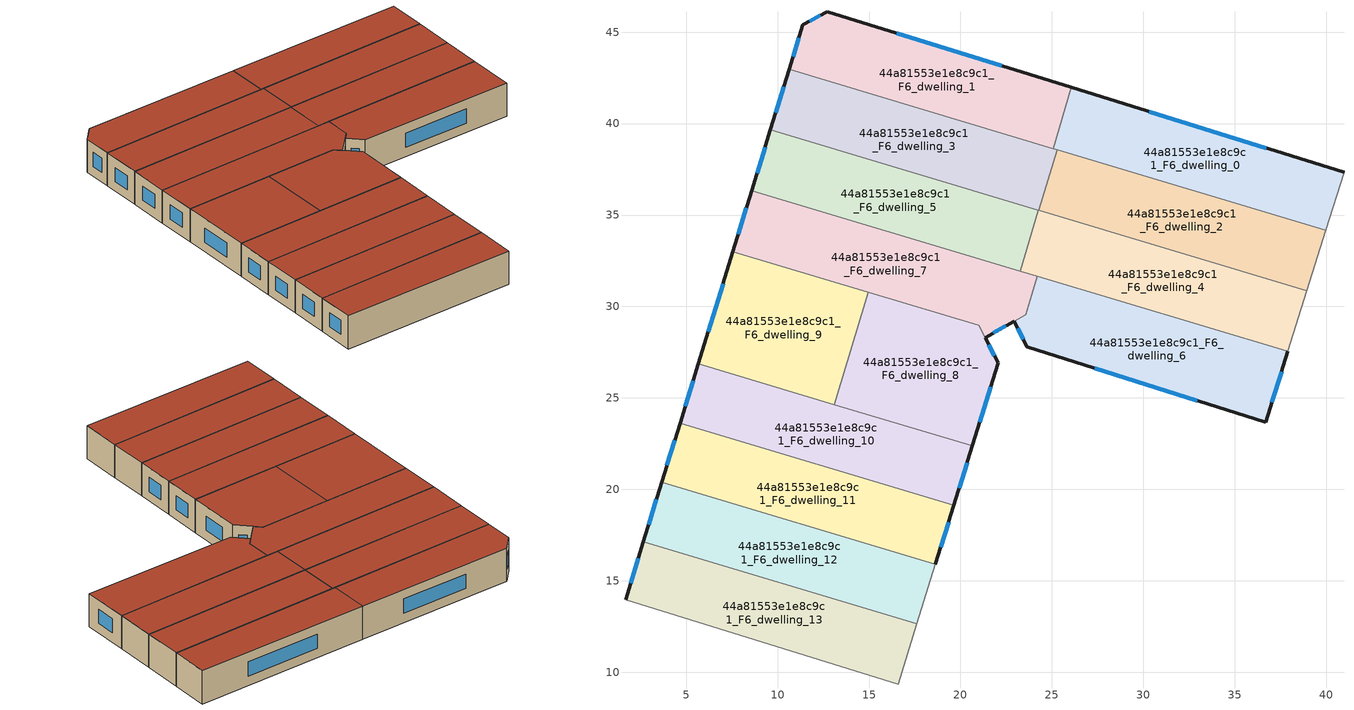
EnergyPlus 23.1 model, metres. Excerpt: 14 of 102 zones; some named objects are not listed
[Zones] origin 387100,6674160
44a81553e1e8c9c1_F6_dwelling_0
 floor to 44a81553e1e8c9c1_F5_dwelling_0 (EU_floor_Construction): 40.97,37.34 39.98,34.17 25.06,38.64 26.06,41.97 z18
 wall outside (EU_wall_Construction): 40.97,37.34 26.06,41.97 z18:21
 wall adiabatic (EU_wall_Construction): 39.98,34.17 40.97,37.34 z18:21
 wall to 44a81553e1e8c9c1_F6_dwelling_1 (EU_wall_Construction): 26.06,41.97 25.06,38.64 z18:21
 wall to 44a81553e1e8c9c1_F6_dwelling_2 (EU_wall_Construction): 25.29,38.57 39.98,34.17 z18:21
 wall to 44a81553e1e8c9c1_F6_dwelling_3 (EU_wall_Construction): 25.06,38.64 25.29,38.57 z18:21
 window (EU_Window_Construction): 36.71,38.66 30.32,40.65 z18.86:20.14
 roof outside (EU_roof_Construction): 39.98,34.17 40.97,37.34 26.06,41.97 25.06,38.64 z21
44a81553e1e8c9c1_F6_dwelling_1
 floor to 44a81553e1e8c9c1_F5_dwelling_1 (EU_floor_Construction): 26.06,41.97 25.06,38.64 10.63,42.96 11.38,45.39 12.71,46.13 z18
 wall outside (EU_wall_Construction): 26.06,41.97 12.71,46.13 11.38,45.39 10.63,42.96 z18:21
 wall to 44a81553e1e8c9c1_F6_dwelling_3 (EU_wall_Construction): 10.63,42.96 25.06,38.64 z18:21
 window (EU_Window_Construction): 12.33,45.92 11.76,45.6 / 22.25,43.16 16.52,44.94 / 11.16,44.7 10.84,43.66 z18.86:20.14
 roof outside (EU_roof_Construction): 25.06,38.64 26.06,41.97 12.71,46.13 11.38,45.39 10.63,42.96 z21
44a81553e1e8c9c1_F6_dwelling_10
 floor to 44a81553e1e8c9c1_F5_dwelling_10 (EU_floor_Construction): 20.65,22.37 19.64,19.13 4.66,23.62 5.66,26.87 z18
 wall outside (EU_wall_Construction): 19.64,19.13 20.65,22.37 / 5.66,26.87 4.66,23.62 z18:21
 wall to 44a81553e1e8c9c1_F6_dwelling_11 (EU_wall_Construction): 4.66,23.62 19.64,19.13 z18:21
 wall to 44a81553e1e8c9c1_F6_dwelling_8 (EU_wall_Construction): 20.65,22.37 13.11,24.63 z18:21
 wall to 44a81553e1e8c9c1_F6_dwelling_9 (EU_wall_Construction): 13.1,24.63 5.66,26.87 z18:21
 window (EU_Window_Construction): 19.93,20.06 20.36,21.45 / 5.38,25.94 4.95,24.55 z18.86:20.14
 roof outside (EU_roof_Construction): 19.64,19.13 20.65,22.37 5.66,26.87 4.66,23.62 z21
44a81553e1e8c9c1_F6_dwelling_11
 floor to 44a81553e1e8c9c1_F5_dwelling_11 (EU_floor_Construction): 19.64,19.13 18.63,15.89 3.66,20.38 4.66,23.62 z18
 wall outside (EU_wall_Construction): 18.63,15.89 19.64,19.13 / 4.66,23.62 3.66,20.38 z18:21
 wall to 44a81553e1e8c9c1_F6_dwelling_12 (EU_wall_Construction): 3.66,20.38 18.63,15.89 z18:21
 window (EU_Window_Construction): 18.92,16.82 19.35,18.21 / 4.37,22.7 3.94,21.3 z18.86:20.14
 roof outside (EU_roof_Construction): 18.63,15.89 19.64,19.13 4.66,23.62 3.66,20.38 z21
44a81553e1e8c9c1_F6_dwelling_12
 floor to 44a81553e1e8c9c1_F5_dwelling_12 (EU_floor_Construction): 18.63,15.89 17.62,12.65 2.66,17.13 3.66,20.38 z18
 wall outside (EU_wall_Construction): 3.66,20.38 2.66,17.13 z18:21
 wall adiabatic (EU_wall_Construction): 17.62,12.65 18.63,15.89 z18:21
 wall to 44a81553e1e8c9c1_F6_dwelling_13 (EU_wall_Construction): 2.66,17.13 17.62,12.65 z18:21
 window (EU_Window_Construction): 3.37,19.45 2.94,18.06 z18.86:20.14
 roof outside (EU_roof_Construction): 17.62,12.65 18.63,15.89 3.66,20.38 2.66,17.13 z21
44a81553e1e8c9c1_F6_dwelling_13
 floor to 44a81553e1e8c9c1_F5_dwelling_13 (EU_floor_Construction): 17.62,12.65 16.59,9.33 1.68,13.96 2.66,17.13 z18
 wall outside (EU_wall_Construction): 2.66,17.13 1.68,13.96 z18:21
 wall adiabatic (EU_wall_Construction): 1.68,13.96 16.59,9.33 17.62,12.65 z18:21
 window (EU_Window_Construction): 2.38,16.23 1.96,14.87 z18.86:20.14
 roof outside (EU_roof_Construction): 16.59,9.33 17.62,12.65 2.66,17.13 1.68,13.96 z21
44a81553e1e8c9c1_F6_dwelling_2
 floor to 44a81553e1e8c9c1_F5_dwelling_2 (EU_floor_Construction): 39.98,34.17 38.94,30.86 24.29,35.25 25.29,38.57 z18
 wall adiabatic (EU_wall_Construction): 38.94,30.86 39.98,34.17 z18:21
 wall to 44a81553e1e8c9c1_F6_dwelling_3 (EU_wall_Construction): 25.29,38.57 24.29,35.25 z18:21
 wall to 44a81553e1e8c9c1_F6_dwelling_4 (EU_wall_Construction): 24.29,35.25 38.94,30.86 z18:21
 roof outside (EU_roof_Construction): 38.94,30.86 39.98,34.17 25.29,38.57 24.29,35.25 z21
44a81553e1e8c9c1_F6_dwelling_3
 floor to 44a81553e1e8c9c1_F5_dwelling_3 (EU_floor_Construction): 25.29,38.57 24.29,35.25 9.61,39.65 10.63,42.96 z18
 wall outside (EU_wall_Construction): 10.63,42.96 9.61,39.65 z18:21
 wall to 44a81553e1e8c9c1_F6_dwelling_5 (EU_wall_Construction): 9.61,39.65 24.26,35.26 z18:21
 wall to 44a81553e1e8c9c1_F6_dwelling_4 (EU_wall_Construction): 24.26,35.26 24.29,35.25 z18:21
 window (EU_Window_Construction): 10.34,42.02 9.9,40.6 z18.86:20.14
 roof outside (EU_roof_Construction): 24.29,35.25 25.29,38.57 10.63,42.96 9.61,39.65 z21
44a81553e1e8c9c1_F6_dwelling_4
 floor to 44a81553e1e8c9c1_F5_dwelling_4 (EU_floor_Construction): 38.94,30.86 37.91,27.55 23.26,31.94 24.26,35.26 z18
 wall adiabatic (EU_wall_Construction): 37.91,27.55 38.94,30.86 z18:21
 wall to 44a81553e1e8c9c1_F6_dwelling_5 (EU_wall_Construction): 24.26,35.26 23.26,31.94 z18:21
 wall to 44a81553e1e8c9c1_F6_dwelling_6 (EU_wall_Construction): 24.21,31.65 37.91,27.55 z18:21
 wall to 44a81553e1e8c9c1_F6_dwelling_7 (EU_wall_Construction): 23.26,31.94 24.21,31.65 z18:21
 roof outside (EU_roof_Construction): 37.91,27.55 38.94,30.86 24.26,35.26 23.26,31.94 z21
44a81553e1e8c9c1_F6_dwelling_5
 floor to 44a81553e1e8c9c1_F5_dwelling_5 (EU_floor_Construction): 24.26,35.26 23.26,31.94 8.58,36.34 9.61,39.65 z18
 wall outside (EU_wall_Construction): 9.61,39.65 8.58,36.34 z18:21
 wall to 44a81553e1e8c9c1_F6_dwelling_7 (EU_wall_Construction): 8.58,36.34 23.26,31.94 z18:21
 window (EU_Window_Construction): 9.31,38.7 8.88,37.28 z18.86:20.14
 roof outside (EU_roof_Construction): 23.26,31.94 24.26,35.26 9.61,39.65 8.58,36.34 z21
44a81553e1e8c9c1_F6_dwelling_6
 floor to 44a81553e1e8c9c1_F5_dwelling_6 (EU_floor_Construction): 37.91,27.55 36.68,23.66 23.61,27.81 22.94,29.19 23.58,29.55 24.21,31.65 z18
 wall outside (EU_wall_Construction): 22.94,29.19 23.61,27.81 36.68,23.66 37.91,27.55 z18:21
 wall to 44a81553e1e8c9c1_F6_dwelling_7 (EU_wall_Construction): 24.21,31.65 23.91,30.64 23.58,29.55 22.94,29.19 z18:21
 window (EU_Window_Construction): 27.35,26.62 32.95,24.84 / 23.13,28.8 23.42,28.2 / 37.03,24.77 37.56,26.44 z18.86:20.14
 roof outside (EU_roof_Construction): 36.68,23.66 37.91,27.55 24.21,31.65 23.58,29.55 22.94,29.19 23.61,27.81 z21
44a81553e1e8c9c1_F6_dwelling_7
 floor to 44a81553e1e8c9c1_F5_dwelling_7 (EU_floor_Construction): 24.21,31.65 23.58,29.55 21.34,28.3 20.99,28.98 7.55,33 8.58,36.34 z18
 wall outside (EU_wall_Construction): 21.34,28.3 22.94,29.19 / 8.58,36.34 7.55,33 z18:21
 wall to 44a81553e1e8c9c1_F6_dwelling_8 (EU_wall_Construction): 14.95,30.79 20.99,28.98 21.34,28.3 z18:21
 wall to 44a81553e1e8c9c1_F6_dwelling_9 (EU_wall_Construction): 7.55,33 14.95,30.79 z18:21
 window (EU_Window_Construction): 21.8,28.55 22.48,28.93 / 8.29,35.38 7.85,33.96 z18.86:20.14
 roof outside (EU_roof_Construction): 23.58,29.55 24.21,31.65 8.58,36.34 7.55,33 20.99,28.98 21.34,28.3 z21
44a81553e1e8c9c1_F6_dwelling_8
 floor to 44a81553e1e8c9c1_F5_dwelling_8 (EU_floor_Construction): 20.99,28.98 21.35,28.29 22.07,26.91 20.65,22.37 13.1,24.63 14.95,30.79 z18
 wall outside (EU_wall_Construction): 20.65,22.37 22.07,26.91 21.35,28.29 z18:21
 wall to 44a81553e1e8c9c1_F6_dwelling_9 (EU_wall_Construction): 14.95,30.79 13.1,24.63 z18:21
 window (EU_Window_Construction): 21.86,27.31 21.55,27.9 / 21.05,23.67 21.66,25.62 z18.86:20.14
 roof outside (EU_roof_Construction): 20.65,22.37 22.07,26.91 21.35,28.29 20.99,28.98 14.95,30.79 13.1,24.63 z21
44a81553e1e8c9c1_F6_dwelling_9
 floor to 44a81553e1e8c9c1_F5_dwelling_9 (EU_floor_Construction): 14.95,30.79 13.1,24.63 5.66,26.87 7.55,33 z18
 wall outside (EU_wall_Construction): 7.55,33 5.66,26.87 z18:21
 window (EU_Window_Construction): 7.01,31.25 6.2,28.62 z18.86:20.14
 roof outside (EU_roof_Construction): 13.1,24.63 14.95,30.79 7.55,33 5.66,26.87 z21
[Building]
EU S2 Campaign: North Axis=0; Terrain=City; Solar Distribution=FullExterior
[Site:Location]
Helsinki-Vantaa.AP: Latitude=60.317; Longitude=24.963; Time Zone=2; Elevation=54.6
[SizingPeriod:WeatherFileDays]
AnnualSizingPeriod: Begin Month=1; Begin Day of Month=1; End Month=12; End Day of Month=31; Day of Week for Start Day=Monday; Use Weather File Daylight Saving Period=No; Use Weather File Rain and Snow Indicators=No
[MATERIAL]
EU_InternalMass_Material: Roughness=MediumRough; Thickness=0.1; Conductivity=1; Density=1800; Specific Heat=900; Thermal Absorptance=0.9; Solar Absorptance=0.7; Visible Absorptance=0.7
[MATERIAL:NOMASS] Roughness=MediumRough; Thermal Absorptance=0.9; Solar Absorptance=0.7; Visible Absorptance=0.7
Name | Thermal Resistance
EU_wall_NoMass | 1.10183
EU_roof_NoMass; EU_floor_NoMass | 1.70606
[WINDOWMATERIAL:SIMPLEGLAZINGSYSTEM]
EU_Window_SimpleGlazing: UFactor=3.11035; Solar Heat Gain Coefficient=0.8; Visible Transmittance=0.8
[CONSTRUCTION]
EU_wall_Construction: EU_wall_NoMass
EU_roof_Construction: EU_roof_NoMass
EU_floor_Construction: EU_floor_NoMass
EU_Window_Construction: EU_Window_SimpleGlazing
EU_InternalMass_Construction: EU_InternalMass_Material
[ZONE] Type=1; Multiplier=1; Ceiling Height=autocalculate; Floor Area=autocalculate; Part of Total Floor Area=Yes
Name | Volume
44a81553e1e8c9c1_F6_dwelling_0 | 159.245
44a81553e1e8c9c1_F6_dwelling_1 | 159.239
44a81553e1e8c9c1_F6_dwelling_10 | 159.246
44a81553e1e8c9c1_F6_dwelling_11 | 159.251
44a81553e1e8c9c1_F6_dwelling_12 | 159.237
44a81553e1e8c9c1_F6_dwelling_13 | 159.256
44a81553e1e8c9c1_F6_dwelling_2; 44a81553e1e8c9c1_F6_dwelling_4 | 159.26
44a81553e1e8c9c1_F6_dwelling_3 | 159.241
44a81553e1e8c9c1_F6_dwelling_5 | 159.276
44a81553e1e8c9c1_F6_dwelling_6 | 170.054
44a81553e1e8c9c1_F6_dwelling_7 | 169.271
44a81553e1e8c9c1_F6_dwelling_8 | 148.372
44a81553e1e8c9c1_F6_dwelling_9 | 149.271
[INTERNALMASS] Construction=EU_InternalMass_Construction
Name | Zone or ZoneList | Surface Area
44a81553e1e8c9c1_F6_dwelling_0_EU_InternalMass | 44a81553e1e8c9c1_F6_dwelling_0 | 53.0817
44a81553e1e8c9c1_F6_dwelling_1_EU_InternalMass | 44a81553e1e8c9c1_F6_dwelling_1 | 53.0797
44a81553e1e8c9c1_F6_dwelling_2_EU_InternalMass | 44a81553e1e8c9c1_F6_dwelling_2 | 53.0861
44a81553e1e8c9c1_F6_dwelling_3_EU_InternalMass | 44a81553e1e8c9c1_F6_dwelling_3 | 53.0803
44a81553e1e8c9c1_F6_dwelling_4_EU_InternalMass | 44a81553e1e8c9c1_F6_dwelling_4 | 53.0855
44a81553e1e8c9c1_F6_dwelling_5_EU_InternalMass | 44a81553e1e8c9c1_F6_dwelling_5 | 53.0928
44a81553e1e8c9c1_F6_dwelling_6_EU_InternalMass | 44a81553e1e8c9c1_F6_dwelling_6 | 56.6834
44a81553e1e8c9c1_F6_dwelling_7_EU_InternalMass | 44a81553e1e8c9c1_F6_dwelling_7 | 56.4242
44a81553e1e8c9c1_F6_dwelling_8_EU_InternalMass | 44a81553e1e8c9c1_F6_dwelling_8 | 49.463
44a81553e1e8c9c1_F6_dwelling_9_EU_InternalMass | 44a81553e1e8c9c1_F6_dwelling_9 | 49.7563
44a81553e1e8c9c1_F6_dwelling_10_EU_InternalMass | 44a81553e1e8c9c1_F6_dwelling_10 | 53.0821
44a81553e1e8c9c1_F6_dwelling_11_EU_InternalMass | 44a81553e1e8c9c1_F6_dwelling_11 | 53.0837
44a81553e1e8c9c1_F6_dwelling_12_EU_InternalMass | 44a81553e1e8c9c1_F6_dwelling_12 | 53.0789
44a81553e1e8c9c1_F6_dwelling_13_EU_InternalMass | 44a81553e1e8c9c1_F6_dwelling_13 | 53.0852
[OTHEREQUIPMENT] Fuel Type=Electricity; Design Level Calculation Method=Watts/Area; Power per Zone Floor Area=1; Fraction Latent=0; Fraction Radiant=0; Fraction Lost=0; Carbon Dioxide Generation Rate=0; EndUse Subcategory=EU_Step8_InternalGains
Name | Zone or ZoneList or Space or SpaceList | Schedule
EU_Step8_InternalGain_44a81553e1e8c9c1_F6_dwelling_0_f000 | 44a81553e1e8c9c1_F6_dwelling_0 | EU_Step8_GainSchedule_44a81553e1e8c9c1_F6_dwelling_0_f000
EU_Step8_InternalGain_44a81553e1e8c9c1_F6_dwelling_1_f000 | 44a81553e1e8c9c1_F6_dwelling_1 | EU_Step8_GainSchedule_44a81553e1e8c9c1_F6_dwelling_1_f000
EU_Step8_InternalGain_44a81553e1e8c9c1_F6_dwelling_2_f000 | 44a81553e1e8c9c1_F6_dwelling_2 | EU_Step8_GainSchedule_44a81553e1e8c9c1_F6_dwelling_2_f000
EU_Step8_InternalGain_44a81553e1e8c9c1_F6_dwelling_3_f000 | 44a81553e1e8c9c1_F6_dwelling_3 | EU_Step8_GainSchedule_44a81553e1e8c9c1_F6_dwelling_3_f000
EU_Step8_InternalGain_44a81553e1e8c9c1_F6_dwelling_4_f000 | 44a81553e1e8c9c1_F6_dwelling_4 | EU_Step8_GainSchedule_44a81553e1e8c9c1_F6_dwelling_4_f000
EU_Step8_InternalGain_44a81553e1e8c9c1_F6_dwelling_5_f000 | 44a81553e1e8c9c1_F6_dwelling_5 | EU_Step8_GainSchedule_44a81553e1e8c9c1_F6_dwelling_5_f000
EU_Step8_InternalGain_44a81553e1e8c9c1_F6_dwelling_6_f000 | 44a81553e1e8c9c1_F6_dwelling_6 | EU_Step8_GainSchedule_44a81553e1e8c9c1_F6_dwelling_6_f000
EU_Step8_InternalGain_44a81553e1e8c9c1_F6_dwelling_7_f000 | 44a81553e1e8c9c1_F6_dwelling_7 | EU_Step8_GainSchedule_44a81553e1e8c9c1_F6_dwelling_7_f000
EU_Step8_InternalGain_44a81553e1e8c9c1_F6_dwelling_8_f000 | 44a81553e1e8c9c1_F6_dwelling_8 | EU_Step8_GainSchedule_44a81553e1e8c9c1_F6_dwelling_8_f000
EU_Step8_InternalGain_44a81553e1e8c9c1_F6_dwelling_9_f000 | 44a81553e1e8c9c1_F6_dwelling_9 | EU_Step8_GainSchedule_44a81553e1e8c9c1_F6_dwelling_9_f000
EU_Step8_InternalGain_44a81553e1e8c9c1_F6_dwelling_10_f000 | 44a81553e1e8c9c1_F6_dwelling_10 | EU_Step8_GainSchedule_44a81553e1e8c9c1_F6_dwelling_10_f000
EU_Step8_InternalGain_44a81553e1e8c9c1_F6_dwelling_11_f000 | 44a81553e1e8c9c1_F6_dwelling_11 | EU_Step8_GainSchedule_44a81553e1e8c9c1_F6_dwelling_11_f000
EU_Step8_InternalGain_44a81553e1e8c9c1_F6_dwelling_12_f000 | 44a81553e1e8c9c1_F6_dwelling_12 | EU_Step8_GainSchedule_44a81553e1e8c9c1_F6_dwelling_12_f000
EU_Step8_InternalGain_44a81553e1e8c9c1_F6_dwelling_13_f000 | 44a81553e1e8c9c1_F6_dwelling_13 | EU_Step8_GainSchedule_44a81553e1e8c9c1_F6_dwelling_13_f000
[ZONEVENTILATION:DESIGNFLOWRATE] Schedule=EU_AlwaysOn; Design Flow Rate Calculation Method=AirChanges/Hour; Air Changes per Hour=0.756316; Ventilation Type=Natural; Fan Pressure Rise=0; Fan Total Efficiency=1; Constant Term Coefficient=1; Temperature Term Coefficient=0; Velocity Term Coefficient=0; Velocity Squared Term Coefficient=0; Minimum Indoor Temperature=-100; Maximum Indoor Temperature=100; Delta Temperature=-100; Minimum Outdoor Temperature=-100; Maximum Outdoor Temperature=100; Maximum Wind Speed=40
Name | Zone or ZoneList or Space or SpaceList
EU_ConstantAir_44a81553e1e8c9c1_F6_dwelling_0 | 44a81553e1e8c9c1_F6_dwelling_0
EU_ConstantAir_44a81553e1e8c9c1_F6_dwelling_1 | 44a81553e1e8c9c1_F6_dwelling_1
EU_ConstantAir_44a81553e1e8c9c1_F6_dwelling_2 | 44a81553e1e8c9c1_F6_dwelling_2
EU_ConstantAir_44a81553e1e8c9c1_F6_dwelling_3 | 44a81553e1e8c9c1_F6_dwelling_3
EU_ConstantAir_44a81553e1e8c9c1_F6_dwelling_4 | 44a81553e1e8c9c1_F6_dwelling_4
EU_ConstantAir_44a81553e1e8c9c1_F6_dwelling_5 | 44a81553e1e8c9c1_F6_dwelling_5
EU_ConstantAir_44a81553e1e8c9c1_F6_dwelling_6 | 44a81553e1e8c9c1_F6_dwelling_6
EU_ConstantAir_44a81553e1e8c9c1_F6_dwelling_7 | 44a81553e1e8c9c1_F6_dwelling_7
EU_ConstantAir_44a81553e1e8c9c1_F6_dwelling_8 | 44a81553e1e8c9c1_F6_dwelling_8
EU_ConstantAir_44a81553e1e8c9c1_F6_dwelling_9 | 44a81553e1e8c9c1_F6_dwelling_9
EU_ConstantAir_44a81553e1e8c9c1_F6_dwelling_10 | 44a81553e1e8c9c1_F6_dwelling_10
EU_ConstantAir_44a81553e1e8c9c1_F6_dwelling_11 | 44a81553e1e8c9c1_F6_dwelling_11
EU_ConstantAir_44a81553e1e8c9c1_F6_dwelling_12 | 44a81553e1e8c9c1_F6_dwelling_12
EU_ConstantAir_44a81553e1e8c9c1_F6_dwelling_13 | 44a81553e1e8c9c1_F6_dwelling_13
[HVACTEMPLATE:ZONE:IDEALLOADSAIRSYSTEM] System Availability Schedule=EU_AlwaysOn; Maximum Heating Supply Air Temperature=50; Minimum Cooling Supply Air Temperature=13; Maximum Heating Supply Air Humidity Ratio=0.0156; Minimum Cooling Supply Air Humidity Ratio=0.0077; Heating Limit=NoLimit; Cooling Limit=NoLimit; Heating Availability Schedule=EU_AlwaysOn; Cooling Availability Schedule=EU_CoolingOff; Dehumidification Control Type=ConstantSensibleHeatRatio; Cooling Sensible Heat Ratio=0.7; Dehumidification Setpoint=60; Humidification Control Type=None; Humidification Setpoint=30; Outdoor Air Method=None; Outdoor Air Flow Rate per Person=0.00944; Outdoor Air Flow Rate per Zone Floor Area=0; Outdoor Air Flow Rate per Zone=0; Demand Controlled Ventilation Type=None; Outdoor Air Economizer Type=NoEconomizer; Heat Recovery Type=None; Sensible Heat Recovery Effectiveness=0.7; Latent Heat Recovery Effectiveness=0.65
Name | Template Thermostat
44a81553e1e8c9c1_F6_dwelling_0 | EU_HeatOnly_44a81553e1e8c9c1_F6_dwelling_0
44a81553e1e8c9c1_F6_dwelling_1 | EU_HeatOnly_44a81553e1e8c9c1_F6_dwelling_1
44a81553e1e8c9c1_F6_dwelling_2 | EU_HeatOnly_44a81553e1e8c9c1_F6_dwelling_2
44a81553e1e8c9c1_F6_dwelling_3 | EU_HeatOnly_44a81553e1e8c9c1_F6_dwelling_3
44a81553e1e8c9c1_F6_dwelling_4 | EU_HeatOnly_44a81553e1e8c9c1_F6_dwelling_4
44a81553e1e8c9c1_F6_dwelling_5 | EU_HeatOnly_44a81553e1e8c9c1_F6_dwelling_5
44a81553e1e8c9c1_F6_dwelling_6 | EU_HeatOnly_44a81553e1e8c9c1_F6_dwelling_6
44a81553e1e8c9c1_F6_dwelling_7 | EU_HeatOnly_44a81553e1e8c9c1_F6_dwelling_7
44a81553e1e8c9c1_F6_dwelling_8 | EU_HeatOnly_44a81553e1e8c9c1_F6_dwelling_8
44a81553e1e8c9c1_F6_dwelling_9 | EU_HeatOnly_44a81553e1e8c9c1_F6_dwelling_9
44a81553e1e8c9c1_F6_dwelling_10 | EU_HeatOnly_44a81553e1e8c9c1_F6_dwelling_10
44a81553e1e8c9c1_F6_dwelling_11 | EU_HeatOnly_44a81553e1e8c9c1_F6_dwelling_11
44a81553e1e8c9c1_F6_dwelling_12 | EU_HeatOnly_44a81553e1e8c9c1_F6_dwelling_12
44a81553e1e8c9c1_F6_dwelling_13 | EU_HeatOnly_44a81553e1e8c9c1_F6_dwelling_13
[SIZING:ZONE] Zone Cooling Design Supply Air Temperature Input Method=SupplyAirTemperature; Zone Cooling Design Supply Air Temperature=13; Zone Heating Design Supply Air Temperature Input Method=SupplyAirTemperature; Zone Heating Design Supply Air Temperature=50; Zone Cooling Design Supply Air Humidity Ratio=0.008; Zone Heating Design Supply Air Humidity Ratio=0.008; Cooling Design Air Flow Method=DesignDay; Cooling Design Air Flow Rate=0; Cooling Minimum Air Flow per Zone Floor Area=0.000762; Cooling Minimum Air Flow=0; Cooling Minimum Air Flow Fraction=0.2; Heating Design Air Flow Method=DesignDay; Heating Design Air Flow Rate=0; Heating Maximum Air Flow per Zone Floor Area=0.002032; Heating Maximum Air Flow=0.141576; Heating Maximum Air Flow Fraction=0.3; Account for Dedicated Outdoor Air System=No; Dedicated Outdoor Air System Control Strategy=NeutralSupplyAir; Dedicated Outdoor Air Low Setpoint Temperature for Design=autosize; Dedicated Outdoor Air High Setpoint Temperature for Design=autosize; Zone Load Sizing Method=Sensible Load Only No Latent Load; Zone Latent Cooling Design Supply Air Humidity Ratio Input Method=HumidityRatioDifference; Zone Cooling Design Supply Air Humidity Ratio Difference=0.005; Zone Latent Heating Design Supply Air Humidity Ratio Input Method=HumidityRatioDifference; Zone Humidification Design Supply Air Humidity Ratio Difference=0.005
44a81553e1e8c9c1_F6_dwelling_0; 44a81553e1e8c9c1_F6_dwelling_1; 44a81553e1e8c9c1_F6_dwelling_2; 44a81553e1e8c9c1_F6_dwelling_3; 44a81553e1e8c9c1_F6_dwelling_4; 44a81553e1e8c9c1_F6_dwelling_5; 44a81553e1e8c9c1_F6_dwelling_6; 44a81553e1e8c9c1_F6_dwelling_7; 44a81553e1e8c9c1_F6_dwelling_8; 44a81553e1e8c9c1_F6_dwelling_9; 44a81553e1e8c9c1_F6_dwelling_10; 44a81553e1e8c9c1_F6_dwelling_11; 44a81553e1e8c9c1_F6_dwelling_12; 44a81553e1e8c9c1_F6_dwelling_13
[SCHEDULE:CONSTANT]
Name | Hourly Value
EU_AlwaysOn | 1
EU_CoolingOff | 0
[SCHEDULE:FILE] Column Number=1; Rows to Skip at Top=0; Number of Hours of Data=8760; Column Separator=Comma; Interpolate to Timestep=No; Minutes per Item=60; Adjust Schedule for Daylight Savings=Yes
Name | File
EU_Step8_GainSchedule_44a81553e1e8c9c1_F6_dwelling_0_f000 | ../../schedules/44a81553e1e8c9c1/44a81553e1e8c9c1_F6_dwelling_0_f000_gain.csv
EU_Step8_GainSchedule_44a81553e1e8c9c1_F6_dwelling_1_f000 | ../../schedules/44a81553e1e8c9c1/44a81553e1e8c9c1_F6_dwelling_1_f000_gain.csv
EU_Step8_GainSchedule_44a81553e1e8c9c1_F6_dwelling_2_f000 | ../../schedules/44a81553e1e8c9c1/44a81553e1e8c9c1_F6_dwelling_2_f000_gain.csv
EU_Step8_GainSchedule_44a81553e1e8c9c1_F6_dwelling_3_f000 | ../../schedules/44a81553e1e8c9c1/44a81553e1e8c9c1_F6_dwelling_3_f000_gain.csv
EU_Step8_GainSchedule_44a81553e1e8c9c1_F6_dwelling_4_f000 | ../../schedules/44a81553e1e8c9c1/44a81553e1e8c9c1_F6_dwelling_4_f000_gain.csv
EU_Step8_GainSchedule_44a81553e1e8c9c1_F6_dwelling_5_f000 | ../../schedules/44a81553e1e8c9c1/44a81553e1e8c9c1_F6_dwelling_5_f000_gain.csv
EU_Step8_GainSchedule_44a81553e1e8c9c1_F6_dwelling_6_f000 | ../../schedules/44a81553e1e8c9c1/44a81553e1e8c9c1_F6_dwelling_6_f000_gain.csv
EU_Step8_GainSchedule_44a81553e1e8c9c1_F6_dwelling_7_f000 | ../../schedules/44a81553e1e8c9c1/44a81553e1e8c9c1_F6_dwelling_7_f000_gain.csv
EU_Step8_GainSchedule_44a81553e1e8c9c1_F6_dwelling_8_f000 | ../../schedules/44a81553e1e8c9c1/44a81553e1e8c9c1_F6_dwelling_8_f000_gain.csv
EU_Step8_GainSchedule_44a81553e1e8c9c1_F6_dwelling_9_f000 | ../../schedules/44a81553e1e8c9c1/44a81553e1e8c9c1_F6_dwelling_9_f000_gain.csv
EU_Step8_GainSchedule_44a81553e1e8c9c1_F6_dwelling_10_f000 | ../../schedules/44a81553e1e8c9c1/44a81553e1e8c9c1_F6_dwelling_10_f000_gain.csv
EU_Step8_GainSchedule_44a81553e1e8c9c1_F6_dwelling_11_f000 | ../../schedules/44a81553e1e8c9c1/44a81553e1e8c9c1_F6_dwelling_11_f000_gain.csv
EU_Step8_GainSchedule_44a81553e1e8c9c1_F6_dwelling_12_f000 | ../../schedules/44a81553e1e8c9c1/44a81553e1e8c9c1_F6_dwelling_12_f000_gain.csv
EU_Step8_GainSchedule_44a81553e1e8c9c1_F6_dwelling_13_f000 | ../../schedules/44a81553e1e8c9c1/44a81553e1e8c9c1_F6_dwelling_13_f000_gain.csv
